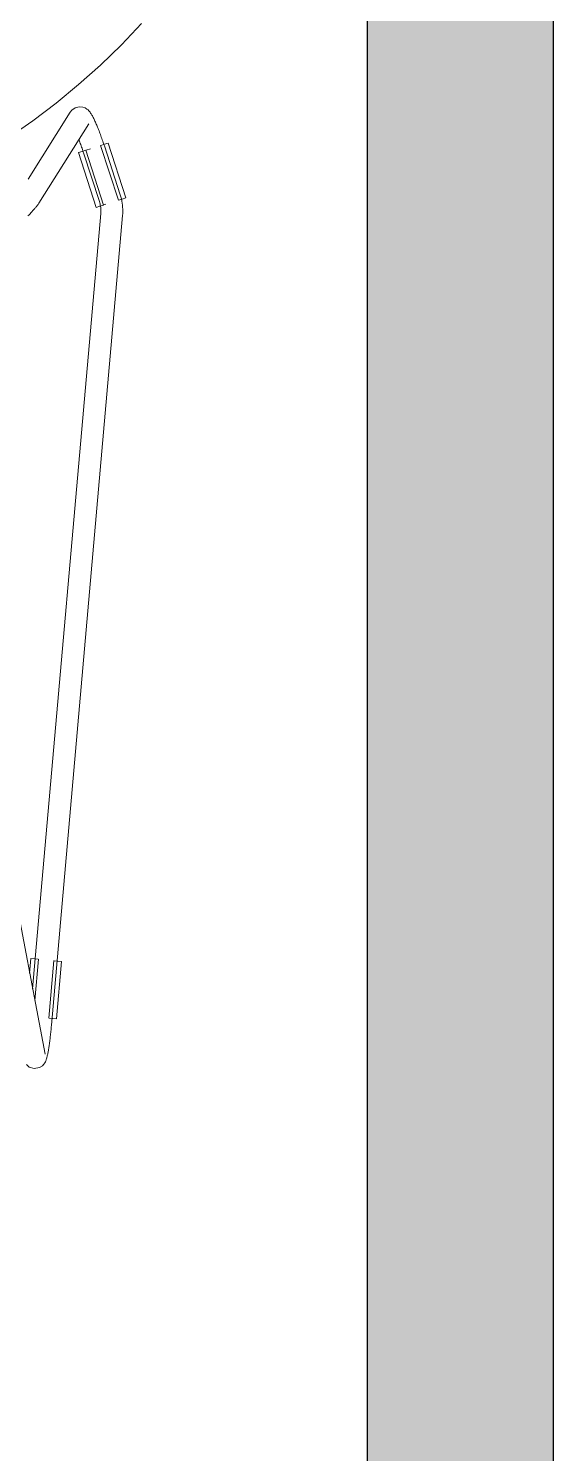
# Model space of a CAD drawing. Header units: millimetres. Extents: x 155927 to 326028, y -36033 to 97293.
# Drawn here: x 169989 to 170277, y 11252 to 12032 of the extents above; entities that cross this region are included whole.
import ezdxf

# ---------------------------------------------------------------- set-up
doc = ezdxf.new("R2010")
doc.units = ezdxf.units.MM
doc.header["$MEASUREMENT"] = 0
for name, color, linetype, lineweight in [('A-WALL-PATT', 7, 'CONTINUOUS', 9), ('I-FURN', 8, 'CONTINUOUS', 9), ('I-WALL', 7, 'CONTINUOUS', 9)]:
    doc.layers.add(name, color=color, linetype=linetype, lineweight=lineweight)

msp = doc.modelspace()

# ---------------------------------------------------------------- hatches: boundary and pattern name
at = {"layer": 'A-WALL-PATT'}
msp.add_hatch(color=256, dxfattribs=at).paths.add_polyline_path([(170218.33, 9369.61), (170276.83, 9369.61), (170276.83, 13505.61), (170174.83, 13505.61), (170174.83, 9369.61)], flags=0)

# ---------------------------------------------------------------- linework, layer by layer
at = {"layer": 'I-FURN'}
for p, q in [((170040.3, 12023.39), (170051.34, 12034.97)), ((170028.81, 12012.26), (170040.3, 12023.39)), ((170016.88, 12001.61), (170028.81, 12012.26)), ((170004.53, 11991.43), (170016.88, 12001.61)), ((169991.78, 11981.76), (170004.53, 11991.43)), ((170012.28, 11986.53), (169989.24, 11949.76)), ((170013.17, 11987.65), (170012.28, 11986.53)), ((170013.17, 11987.65), (170014.9, 11988.88)), ((170014.9, 11988.88), (170017.13, 11989.46)), ((170017.13, 11989.46), (170019.1, 11989.29)), ((170019.1, 11989.29), (170020.48, 11988.77)), ((170020.48, 11988.77), (170021.4, 11988.2)), ((170021.4, 11988.2), (170022.03, 11987.68)), ((170022.03, 11987.68), (170022.49, 11987.22)), ((170022.49, 11987.22), (170022.86, 11986.79)), ((170022.86, 11986.79), (170023.17, 11986.39)), ((170023.17, 11986.39), (170023.45, 11986)), ((170023.45, 11986), (170023.71, 11985.61)), ((170023.71, 11985.61), (170023.95, 11985.22)), ((170023.95, 11985.22), (170024.18, 11984.82)), ((170024.18, 11984.82), (170024.41, 11984.41)), ((170024.41, 11984.41), (170024.64, 11983.98)), ((170024.64, 11983.98), (170024.87, 11983.54)), ((170024.87, 11983.54), (170025.1, 11983.09)), ((169978.66, 11972.6), (169991.78, 11981.76)), ((169995.14, 11936.57), (170022.45, 11980.16)), ((170025.1, 11983.09), (170025.33, 11982.61)), ((170025.33, 11982.61), (170025.57, 11982.12)), ((170025.57, 11982.12), (170025.8, 11981.61)), ((170025.8, 11981.61), (170026.04, 11981.08)), ((170026.04, 11981.08), (170026.28, 11980.54)), ((170026.28, 11980.54), (170026.52, 11979.98)), ((170026.52, 11979.98), (170026.77, 11979.4)), ((170026.77, 11979.4), (170027.01, 11978.8)), ((170027.01, 11978.8), (170027.26, 11978.19)), ((170027.26, 11978.19), (170027.51, 11977.57)), ((170027.51, 11977.57), (170027.76, 11976.93)), ((170027.76, 11976.93), (170028.02, 11976.27)), ((170028.02, 11976.27), (170028.27, 11975.61)), ((170028.27, 11975.61), (170028.53, 11974.93)), ((170017.08, 11971.27), (170017.32, 11970.65)), ((170017.32, 11970.65), (170017.55, 11970.01)), ((170017.55, 11970.01), (170017.79, 11969.37)), ((170017.79, 11969.37), (170018.02, 11968.71)), ((170018.02, 11968.71), (170018.26, 11968.04)), ((170018.26, 11968.04), (170018.49, 11967.37)), ((170028.53, 11974.93), (170028.78, 11974.24)), ((170028.78, 11974.24), (170029.04, 11973.54)), ((170028.92, 11968.26), (170038.61, 11938.25)), ((170029.03, 11968.29), (170031.01, 11968.93)), ((170029.04, 11973.54), (170029.29, 11972.84)), ((170029.29, 11972.84), (170029.54, 11972.12)), ((170029.54, 11972.12), (170029.8, 11971.4)), ((170029.8, 11971.4), (170030.05, 11970.67)), ((170030.05, 11970.67), (170030.3, 11969.94)), ((170030.3, 11969.94), (170030.54, 11969.2)), ((170030.54, 11969.2), (170030.79, 11968.46)), ((170030.79, 11968.46), (170030.94, 11968.01)), ((170039.65, 11941.19), (170030.94, 11968.01)), ((170031.01, 11968.93), (170032.96, 11969.56)), ((170032.96, 11969.56), (170042.65, 11939.55)), ((170016.8, 11964.35), (170018.76, 11964.98)), ((170016.8, 11964.35), (170026.49, 11934.34)), ((170018.49, 11967.37), (170018.73, 11966.69)), ((170018.73, 11966.69), (170018.96, 11966.01)), ((170018.76, 11964.98), (170020.73, 11965.61)), ((170018.96, 11966.01), (170019.19, 11965.32)), ((170019.19, 11965.32), (170019.42, 11964.63)), ((170019.42, 11964.63), (170019.52, 11964.3)), ((170019.52, 11964.3), (170028.24, 11937.48)), ((170030.54, 11935.64), (170020.85, 11965.65)), ((170023.42, 11966.48), (170020.94, 11965.68)), ((169995.14, 11936.57), (169994.93, 11936.25)), ((170028.24, 11937.48), (170028.43, 11936.85)), ((170028.43, 11936.85), (170028.59, 11936.21)), ((170040.7, 11938.92), (170038.72, 11938.29)), ((170039.66, 11941.15), (170039.65, 11941.19)), ((170039.99, 11940.05), (170039.66, 11941.15)), ((170040.28, 11938.95), (170039.99, 11940.05)), ((170040.52, 11937.83), (170040.28, 11938.95)), ((170040.71, 11936.7), (170040.52, 11937.83)), ((170042.65, 11939.55), (170040.7, 11938.92)), ((170040.86, 11935.57), (170040.71, 11936.7)), ((169989.53, 11930.06), (169989.13, 11929.63)), ((169989.93, 11930.49), (169989.53, 11930.06)), ((169990.31, 11930.9), (169989.93, 11930.49)), ((169990.67, 11931.3), (169990.31, 11930.9)), ((169991.03, 11931.69), (169990.67, 11931.3)), ((169991.37, 11932.07), (169991.03, 11931.69)), ((169991.7, 11932.44), (169991.37, 11932.07)), ((169992.02, 11932.79), (169991.7, 11932.44)), ((170028.98, 11930.92), (169991.7, 11506.57)), ((169992.32, 11933.12), (169992.02, 11932.79)), ((169992.61, 11933.45), (169992.32, 11933.12)), ((169992.88, 11933.75), (169992.61, 11933.45)), ((169993.14, 11934.05), (169992.88, 11933.75)), ((169993.38, 11934.33), (169993.14, 11934.05)), ((169993.61, 11934.6), (169993.38, 11934.33)), ((169993.82, 11934.85), (169993.61, 11934.6)), ((169994.03, 11935.09), (169993.82, 11934.85)), ((169994.22, 11935.32), (169994.03, 11935.09)), ((169994.4, 11935.54), (169994.22, 11935.32)), ((169994.57, 11935.76), (169994.4, 11935.54)), ((169994.74, 11935.99), (169994.57, 11935.76)), ((169994.93, 11936.25), (169994.74, 11935.99)), ((170001.99, 11486.55), (170040.93, 11929.87)), ((170028.45, 11934.97), (170026.49, 11934.34)), ((170030.42, 11935.61), (170028.45, 11934.97)), ((170028.59, 11936.21), (170028.74, 11935.56)), ((170028.74, 11935.56), (170028.85, 11934.91)), ((170028.85, 11934.91), (170028.94, 11934.25)), ((170028.94, 11934.25), (170029, 11933.59)), ((170029.03, 11931.61), (170028.98, 11930.94)), ((170028.98, 11930.94), (170028.98, 11930.92)), ((170029, 11933.59), (170029.04, 11932.93)), ((170029.04, 11932.27), (170029.03, 11931.61)), ((170029.04, 11932.93), (170029.04, 11932.27)), ((170031.8, 11936.05), (170030.63, 11935.68)), ((170040.97, 11934.43), (170040.86, 11935.57)), ((170040.94, 11929.87), (170041.01, 11931.01)), ((170041.03, 11933.29), (170040.97, 11934.43)), ((170041.01, 11931.01), (170041.04, 11932.15)), ((170041.04, 11932.15), (170041.03, 11933.29)), ((169998.51, 11470.7), (169979.69, 11569.99)), ((169990.65, 11523.05), (169989.96, 11515.16)), ((169990.65, 11523.05), (169992.69, 11522.87)), ((169992.69, 11522.87), (169994.76, 11522.69)), ((169992.91, 11500.2), (169994.88, 11522.68)), ((170003.33, 11521.94), (170000.57, 11490.53)), ((170003.45, 11521.93), (170005.52, 11521.75)), ((170007.56, 11521.57), (170004.8, 11490.16)), ((170005.52, 11521.75), (170007.56, 11521.57)), ((170002.76, 11490.34), (170000.69, 11490.52)), ((170001.69, 11483.4), (170001.76, 11484.14)), ((170001.76, 11484.14), (170001.83, 11484.89)), ((170001.83, 11484.89), (170001.9, 11485.64)), ((170001.9, 11485.64), (170001.97, 11486.39)), ((170001.97, 11486.39), (170001.99, 11486.55)), ((170004.8, 11490.16), (170002.76, 11490.34)), ((170000.77, 11475.76), (170000.86, 11476.4)), ((170000.86, 11476.4), (170000.94, 11477.05)), ((170000.94, 11477.05), (170001.03, 11477.71)), ((170001.03, 11477.71), (170001.12, 11478.39)), ((170001.12, 11478.39), (170001.2, 11479.07)), ((170001.2, 11479.07), (170001.29, 11479.77)), ((170001.29, 11479.77), (170001.37, 11480.48)), ((170001.37, 11480.48), (170001.45, 11481.2)), ((170001.45, 11481.2), (170001.53, 11481.93)), ((170001.53, 11481.93), (170001.61, 11482.66)), ((170001.61, 11482.66), (170001.69, 11483.4)), ((169999.31, 11468.27), (169999.42, 11468.67)), ((169999.42, 11468.67), (169999.53, 11469.07)), ((169999.53, 11469.07), (169999.63, 11469.48)), ((169999.63, 11469.48), (169999.73, 11469.91)), ((169999.73, 11469.91), (169999.83, 11470.35)), ((169999.83, 11470.35), (169999.93, 11470.81)), ((169999.93, 11470.81), (170000.02, 11471.29)), ((170000.02, 11471.29), (170000.12, 11471.79)), ((170000.12, 11471.79), (170000.21, 11472.3)), ((170000.21, 11472.3), (170000.31, 11472.83)), ((170000.31, 11472.83), (170000.4, 11473.39)), ((170000.4, 11473.39), (170000.49, 11473.95)), ((170000.49, 11473.95), (170000.58, 11474.54)), ((170000.58, 11474.54), (170000.68, 11475.14)), ((170000.68, 11475.14), (170000.77, 11475.76)), ((169989.85, 11463.71), (169988.28, 11465.03)), ((169989.85, 11463.71), (169992.6, 11462.87)), ((169992.6, 11462.87), (169995.36, 11463.36)), ((169995.36, 11463.36), (169997.02, 11464.4)), ((169997.02, 11464.4), (169997.87, 11465.31)), ((169997.87, 11465.31), (169998.35, 11466.01)), ((169998.35, 11466.01), (169998.66, 11466.57)), ((169998.66, 11466.57), (169998.87, 11467.05)), ((169998.87, 11467.05), (169999.04, 11467.47)), ((169999.04, 11467.47), (169999.18, 11467.88)), ((169999.18, 11467.88), (169999.31, 11468.27))]:
    msp.add_line(p, q, dxfattribs=at)
at = {"layer": 'I-WALL', "lineweight": 30}
for p, q in [((170174.83, 13505.61), (170174.83, 9369.61)), ((170276.83, 9369.61), (170276.83, 13505.61))]:
    msp.add_line(p, q, dxfattribs=at)

doc.saveas('drawing.dxf')
